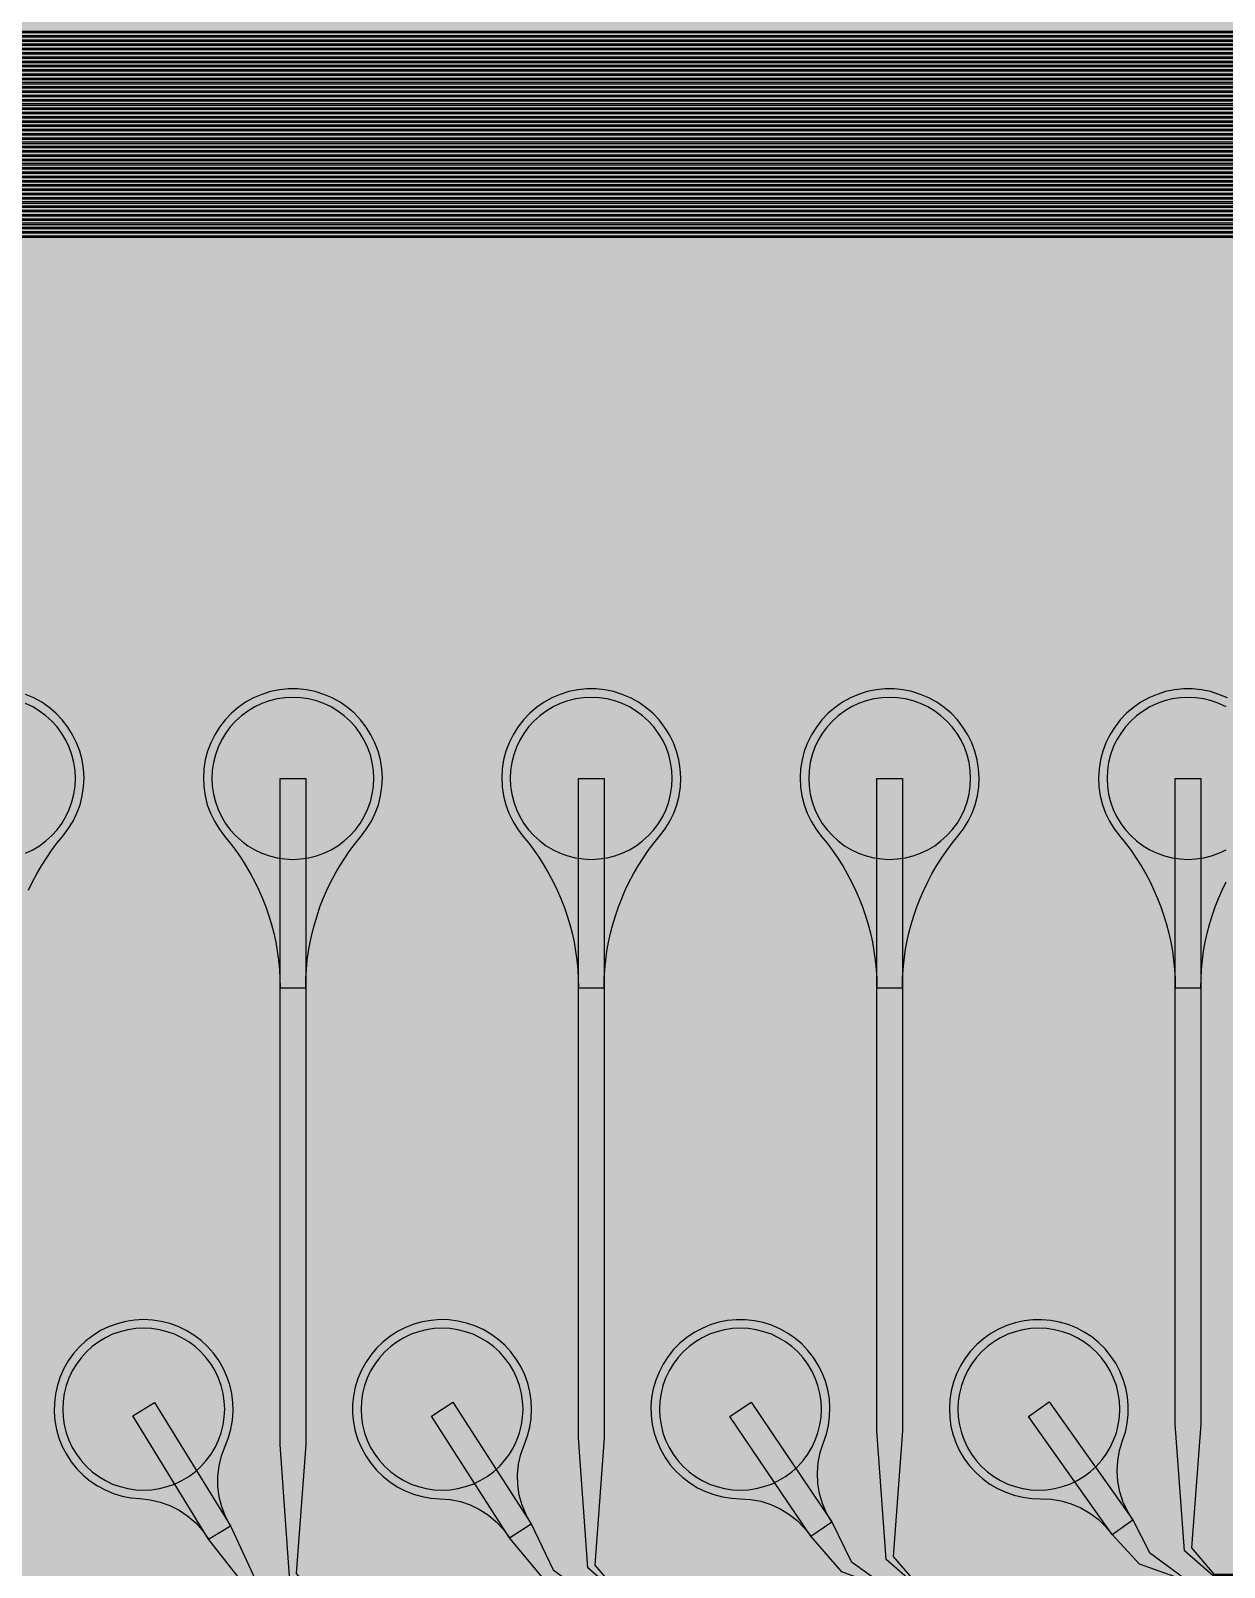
# Model space of a CAD drawing. Header units: metres. Extents: x -7220 to 10980, y -29667 to 1833.
# Drawn here: x 4485 to 5885, y -20968 to -19165 of the extents above; entities that cross this region are included whole.
import ezdxf

# ---------------------------------------------------------------- set-up
doc = ezdxf.new("R2010")
doc.units = ezdxf.units.M
for name, color, linetype in [('Metal1', 4, 'CONTINUOUS'), ('Polyimide', 7, 'CONTINUOUS'), ('Polyimide_Negative', 5, 'CONTINUOUS')]:
    doc.layers.add(name, color=color, linetype=linetype)

msp = doc.modelspace()

# ---------------------------------------------------------------- hatches: boundary and pattern name
at = {"layer": 'Polyimide'}
msp.add_hatch(color=7, dxfattribs=at).paths.add_polyline_path([(4099.4, -13861.6), (4142.6, -14152.8), (4214.2, -14438.4), (4313.4, -14715.5), (4439.2, -14981.7), (4590.6, -15234.2), (4766, -15470.7), (4963.7, -15688.8), (5181.8, -15886.5), (5418.3, -16061.9), (5670.8, -16213.3), (5936.9, -16339.1), (6214.1, -16438.3), (6499.7, -16509.9), (6790.9, -16553.1), (7085, -16567.5), (9980.4, -16567.5), (10058.8, -16571.4), (10136.4, -16582.9), (10212.6, -16601.9), (10286.5, -16628.4), (10357.5, -16662), (10424.8, -16702.3), (10487.9, -16749.1), (10546.1, -16801.8), (10598.8, -16860), (10645.6, -16923), (10685.9, -16990.4), (10719.5, -17061.4), (10745.9, -17135.3), (10765, -17211.4), (10776.5, -17289.1), (10780.4, -17367.5), (10780.4, -21957.3), (10741.6, -22012.9), (10706, -22070.6), (10673.6, -22130.1), (10644.5, -22191.4), (10618.9, -22254.2), (10596.8, -22318.2), (10578.3, -22383.5), (10563.4, -22449.6), (10552.2, -22516.5), (10544.7, -22583.8), (10541, -22651.5), (10541, -22719.3), (10544.7, -22787), (10552.2, -22854.4), (10563.4, -22921.2), (10578.3, -22987.4), (10596.8, -23052.6), (10618.9, -23116.7), (10644.5, -23179.5), (10673.6, -23240.7), (10706, -23300.3), (10741.6, -23357.9), (10780.4, -23413.5), (10780.4, -28667.5), (10776.5, -28745.9), (10765, -28823.6), (10745.9, -28899.7), (10719.5, -28973.6), (10685.9, -29044.6), (10645.6, -29112), (10598.8, -29175), (10546.1, -29233.2), (10487.9, -29285.9), (10424.8, -29332.7), (10357.5, -29373), (10286.5, -29406.6), (10212.6, -29433.1), (10136.4, -29452.1), (10058.8, -29463.6), (9980.4, -29467.5), (-6219.6, -29467.5), (-6298, -29463.6), (-6375.7, -29452.1), (-6451.9, -29433.1), (-6525.8, -29406.6), (-6596.7, -29373), (-6664.1, -29332.7), (-6727.1, -29285.9), (-6785.3, -29233.2), (-6838, -29175), (-6884.8, -29112), (-6925.2, -29044.6), (-6958.7, -28973.6), (-6985.2, -28899.7), (-7004.3, -28823.6), (-7015.8, -28745.9), (-7019.6, -28667.5), (-7019.6, -23426.3), (-6979.4, -23370.1), (-6942.3, -23311.6), (-6908.7, -23251.2), (-6878.5, -23189), (-6851.8, -23125.1), (-6828.8, -23059.9), (-6809.5, -22993.4), (-6794, -22926), (-6782.4, -22857.8), (-6774.6, -22789.1), (-6770.7, -22720), (-6770.7, -22650.8), (-6774.6, -22581.8), (-6782.4, -22513), (-6794, -22444.8), (-6809.5, -22377.4), (-6828.8, -22311), (-6851.8, -22245.7), (-6878.5, -22181.9), (-6908.7, -22119.7), (-6942.3, -22059.2), (-6979.4, -22000.8), (-7019.6, -21944.5), (-7019.6, -17367.5), (-7015.8, -17289.1), (-7004.3, -17211.4), (-6985.2, -17135.3), (-6958.7, -17061.4), (-6925.2, -16990.4), (-6884.8, -16923), (-6838, -16860), (-6785.3, -16801.8), (-6727.1, -16749.1), (-6664.1, -16702.3), (-6596.7, -16662), (-6525.8, -16628.4), (-6451.9, -16601.9), (-6375.7, -16582.9), (-6298, -16571.4), (-6219.6, -16567.5), (-3314, -16567.5), (-3019.9, -16553.1), (-2728.7, -16509.9), (-2443.1, -16438.3), (-2165.9, -16339.1), (-1899.8, -16213.3), (-1647.3, -16061.9), (-1410.8, -15886.5), (-1192.7, -15688.8), (-995, -15470.7), (-819.6, -15234.2), (-668.2, -14981.7), (-542.4, -14715.5), (-443.2, -14438.4), (-371.6, -14152.8), (-328.4, -13861.6), (-314, -13567.5), (-314, -13373.5), (-317.5, -13328.1), (-327.7, -13283.8), (-344.6, -13241.5), (-367.6, -13202.3), (-396.4, -13167), (-430.1, -13136.5), (-468, -13111.4), (-509.3, -13092.3), (-509.3, -13092.3), (-578.2, -13061.3), (-642.2, -13021.2), (-700.3, -12973), (-751.3, -12917.3), (-794.4, -12855.3), (-828.7, -12788.1), (-853.7, -12716.8), (-868.9, -12642.8), (-874, -12567.5), (-868.9, -12492.2), (-853.7, -12418.2), (-828.7, -12346.9), (-794.4, -12279.7), (-751.3, -12217.7), (-700.3, -12162), (-642.2, -12113.8), (-578.2, -12073.7), (-509.3, -12042.7), (-509.3, -12042.7), (-468, -12023.6), (-430.1, -11998.5), (-396.4, -11968), (-367.6, -11932.7), (-344.6, -11893.5), (-327.7, -11851.2), (-317.5, -11806.9), (-314, -11761.5), (-314, -11074.3), (-317.5, -11028.9), (-327.7, -10984.6), (-344.6, -10942.4), (-367.6, -10903.1), (-396.4, -10867.8), (-430.1, -10837.3), (-468, -10812.2), (-509.3, -10793.2), (-509.3, -10793.2), (-578.2, -10762.1), (-642.2, -10722.1), (-700.3, -10673.8), (-751.3, -10618.1), (-794.4, -10556.1), (-828.7, -10488.9), (-853.7, -10417.6), (-868.9, -10343.7), (-874, -10268.3), (-868.9, -10193), (-853.7, -10119), (-828.7, -10047.8), (-794.4, -9980.5), (-751.3, -9918.5), (-700.3, -9862.9), (-642.2, -9814.6), (-578.2, -9774.6), (-509.3, -9743.5), (-509.3, -9743.5), (-468, -9724.5), (-430.1, -9699.4), (-396.4, -9668.8), (-367.6, -9633.5), (-344.6, -9594.3), (-327.7, -9552), (-317.5, -9507.7), (-314, -9462.4), (-314, -8775.1), (-317.5, -8729.8), (-327.7, -8685.5), (-344.6, -8643.2), (-367.6, -8604), (-396.4, -8568.7), (-430.1, -8538.1), (-468, -8513), (-509.3, -8494), (-509.3, -8494), (-578.2, -8462.9), (-642.2, -8422.9), (-700.3, -8374.6), (-751.3, -8319), (-794.4, -8257), (-828.7, -8189.7), (-853.7, -8118.5), (-868.9, -8044.5), (-874, -7969.2), (-868.9, -7893.8), (-853.7, -7819.9), (-828.7, -7748.6), (-794.4, -7681.4), (-751.3, -7619.4), (-700.3, -7563.7), (-642.2, -7515.4), (-578.2, -7475.4), (-509.3, -7444.3), (-509.3, -7444.3), (-468, -7425.3), (-430.1, -7400.2), (-396.4, -7369.7), (-367.6, -7334.4), (-344.6, -7295.1), (-327.7, -7252.9), (-317.5, -7208.6), (-314, -7163.2), (-314, -6476), (-317.5, -6430.6), (-327.7, -6386.3), (-344.6, -6344), (-367.6, -6304.8), (-396.4, -6269.5), (-430.1, -6239), (-468, -6213.9), (-509.3, -6194.8), (-509.3, -6194.8), (-578.2, -6163.8), (-642.2, -6123.7), (-700.3, -6075.5), (-751.3, -6019.8), (-794.4, -5957.8), (-828.7, -5890.6), (-853.7, -5819.3), (-868.9, -5745.3), (-874, -5670), (-868.9, -5594.7), (-853.7, -5520.7), (-828.7, -5449.4), (-794.4, -5382.2), (-751.3, -5320.2), (-700.3, -5264.5), (-642.2, -5216.3), (-578.2, -5176.2), (-509.3, -5145.2), (-509.3, -5145.2), (-468, -5126.1), (-430.1, -5101), (-396.4, -5070.5), (-367.6, -5035.2), (-344.6, -4996), (-327.7, -4953.7), (-317.5, -4909.4), (-314, -4864), (-314, 380), (-314, 1532.5), (-269, 1532.5), (-268.8, 1525.6), (-268.1, 1518.8), (-267, 1512), (-265.4, 1505.3), (-263.4, 1498.7), (-261, 1492.3), (-258.2, 1486.1), (-254.9, 1480), (-251.3, 1474.2), (-247.3, 1468.6), (-242.9, 1463.3), (-238.2, 1458.3), (-233.2, 1453.6), (-227.9, 1449.2), (-222.3, 1445.2), (-216.5, 1441.6), (-210.4, 1438.3), (-204.2, 1435.5), (-197.8, 1433.1), (-191.2, 1431.1), (-184.5, 1429.5), (-177.7, 1428.4), (-170.9, 1427.7), (-164, 1427.5), (-157.1, 1427.7), (-150.3, 1428.4), (-143.5, 1429.5), (-136.8, 1431.1), (-130.2, 1433.1), (-123.8, 1435.5), (-117.6, 1438.3), (-111.5, 1441.6), (-105.7, 1445.2), (-100.1, 1449.2), (-94.8, 1453.6), (-89.8, 1458.3), (-85.1, 1463.3), (-80.7, 1468.6), (-76.7, 1474.2), (-73.1, 1480), (-69.8, 1486.1), (-67, 1492.3), (-64.6, 1498.7), (-62.6, 1505.3), (-61, 1512), (-59.9, 1518.8), (-59.2, 1525.6), (-59, 1532.5), (1786, 1532.5), (3835, 1532.5), (3835.2, 1539), (3835.9, 1545.6), (3836.9, 1552), (3838.4, 1558.4), (3840.3, 1564.6), (3842.6, 1570.8), (3845.3, 1576.7), (3848.4, 1582.5), (3851.9, 1588.1), (3855.7, 1593.4), (3859.8, 1598.4), (3864.3, 1603.2), (3869.1, 1607.7), (3874.1, 1611.8), (3879.4, 1615.6), (3885, 1619.1), (3890.8, 1622.2), (3896.7, 1624.9), (3902.9, 1627.2), (3909.1, 1629.1), (3915.5, 1630.6), (3921.9, 1631.6), (3928.5, 1632.3), (3935, 1632.5), (3941.5, 1632.3), (3948.1, 1631.6), (3954.5, 1630.6), (3960.9, 1629.1), (3967.1, 1627.2), (3973.3, 1624.9), (3979.2, 1622.2), (3985, 1619.1), (3990.6, 1615.6), (3995.9, 1611.8), (4000.9, 1607.7), (4005.7, 1603.2), (4010.2, 1598.4), (4014.3, 1593.4), (4018.1, 1588.1), (4021.6, 1582.5), (4024.7, 1576.7), (4027.4, 1570.8), (4029.7, 1564.6), (4031.6, 1558.4), (4033.1, 1552), (4034.1, 1545.6), (4034.8, 1539), (4035, 1532.5), (4085, 1532.5), (4085, 380), (4085, 330), (4085, -4864), (4088.5, -4909.4), (4098.7, -4953.7), (4115.6, -4996), (4138.6, -5035.2), (4167.4, -5070.5), (4201.1, -5101), (4239, -5126.1), (4280.3, -5145.2), (4280.3, -5145.2), (4349.2, -5176.2), (4413.2, -5216.3), (4471.3, -5264.5), (4522.3, -5320.2), (4565.4, -5382.2), (4599.7, -5449.4), (4624.7, -5520.7), (4639.9, -5594.7), (4645, -5670), (4639.9, -5745.3), (4624.7, -5819.3), (4599.7, -5890.6), (4565.4, -5957.8), (4522.3, -6019.8), (4471.3, -6075.5), (4413.2, -6123.7), (4349.2, -6163.8), (4280.3, -6194.8), (4239, -6213.9), (4201.1, -6239), (4167.4, -6269.5), (4138.6, -6304.8), (4115.6, -6344), (4098.7, -6386.3), (4088.5, -6430.6), (4085, -6476), (4085, -13567.5), (4099.4, -13861.6)])

# ---------------------------------------------------------------- linework, layer by layer
at = {"layer": 'Metal1'}
for points in [[(9493.9, -17916.6), (9493.9, -19377.4), (9463.3, -19408), (2872.5, -19408), (2841.9, -19377.4), (2841.9, -18191.7)], [(2843.9, -18191.7), (2843.9, -19376.6), (2873.3, -19406), (9462.5, -19406), (9491.9, -19376.6), (9491.9, -17917.4)], [(9488.9, -17921.6), (9488.9, -19372.4), (9458.3, -19403), (2877.5, -19403), (2846.9, -19372.4), (2846.9, -18191.7)], [(2848.9, -18191.7), (2848.9, -19371.6), (2878.3, -19401), (9457.5, -19401), (9486.9, -19371.6), (9486.9, -17922.4)], [(9483.9, -17926.6), (9483.9, -19367.4), (9453.3, -19398), (2882.5, -19398), (2851.9, -19367.4), (2851.9, -18191.7)], [(2853.9, -18191.7), (2853.9, -19366.6), (2883.3, -19396), (9452.5, -19396), (9481.9, -19366.6), (9481.9, -17927.4)], [(9478.9, -17931.6), (9478.9, -19362.4), (9448.3, -19393), (2887.5, -19393), (2856.9, -19362.4), (2856.9, -18191.7)], [(2858.9, -18191.7), (2858.9, -19361.6), (2888.3, -19391), (9447.5, -19391), (9476.9, -19361.6), (9476.9, -17932.4)], [(9473.9, -17936.6), (9473.9, -19357.4), (9443.3, -19388), (2892.5, -19388), (2861.9, -19357.4), (2861.9, -18191.7)], [(2863.9, -18191.7), (2863.9, -19356.6), (2893.3, -19386), (9442.5, -19386), (9471.9, -19356.6), (9471.9, -17937.4)], [(9468.9, -17941.6), (9468.9, -19352.4), (9438.3, -19383), (2897.5, -19383), (2866.9, -19352.4), (2866.9, -18191.7)], [(2868.9, -18191.7), (2868.9, -19351.6), (2898.3, -19381), (9437.5, -19381), (9466.9, -19351.6), (9466.9, -17942.4)], [(9463.9, -17946.6), (9463.9, -19347.4), (9433.3, -19378), (2902.5, -19378), (2871.9, -19347.4), (2871.9, -18191.7)], [(2873.9, -18191.7), (2873.9, -19346.6), (2903.3, -19376), (9432.5, -19376), (9461.9, -19346.6), (9461.9, -17947.4)], [(9458.9, -17951.6), (9458.9, -19342.4), (9428.3, -19373), (2907.5, -19373), (2876.9, -19342.4), (2876.9, -18191.7)], [(2878.9, -18191.7), (2878.9, -19341.6), (2908.3, -19371), (9427.5, -19371), (9456.9, -19341.6), (9456.9, -17952.4)], [(9453.9, -17956.6), (9453.9, -19337.4), (9423.3, -19368), (2912.5, -19368), (2881.9, -19337.4), (2881.9, -18191.7)], [(2883.9, -18191.7), (2883.9, -19336.6), (2913.3, -19366), (9422.5, -19366), (9451.9, -19336.6), (9451.9, -17957.4)], [(9448.9, -17961.6), (9448.9, -19332.4), (9418.3, -19363), (2917.5, -19363), (2886.9, -19332.4), (2886.9, -18191.7)], [(2888.9, -18191.7), (2888.9, -19331.6), (2918.3, -19361), (9417.5, -19361), (9446.9, -19331.6), (9446.9, -17962.4)], [(9443.9, -17966.6), (9443.9, -19327.4), (9413.3, -19358), (2922.5, -19358), (2891.9, -19327.4), (2891.9, -18191.7)], [(2893.9, -18191.7), (2893.9, -19326.6), (2923.3, -19356), (9412.5, -19356), (9441.9, -19326.6), (9441.9, -17967.4)], [(9438.9, -17971.6), (9438.9, -19322.4), (9408.3, -19353), (2927.5, -19353), (2896.9, -19322.4), (2896.9, -18191.7)], [(2898.9, -18191.7), (2898.9, -19321.6), (2928.3, -19351), (9407.5, -19351), (9436.9, -19321.6), (9436.9, -17972.4)], [(9433.9, -17976.6), (9433.9, -19317.4), (9403.3, -19348), (2932.5, -19348), (2901.9, -19317.4), (2901.9, -18191.7)], [(2903.9, -18191.7), (2903.9, -19316.6), (2933.3, -19346), (9402.5, -19346), (9431.9, -19316.6), (9431.9, -17977.4)], [(9428.9, -17981.6), (9428.9, -19312.4), (9398.3, -19343), (2937.5, -19343), (2906.9, -19312.4), (2906.9, -18191.7)], [(2908.9, -18191.7), (2908.9, -19311.6), (2938.3, -19341), (9397.5, -19341), (9426.9, -19311.6), (9426.9, -17982.4)], [(9423.9, -17986.6), (9423.9, -19307.4), (9393.3, -19338), (2942.5, -19338), (2911.9, -19307.4), (2911.9, -18191.7)], [(2913.9, -18191.7), (2913.9, -19306.6), (2943.3, -19336), (9392.5, -19336), (9421.9, -19306.6), (9421.9, -17987.4)], [(9418.9, -17991.6), (9418.9, -19302.4), (9388.3, -19333), (2947.5, -19333), (2916.9, -19302.4), (2916.9, -18191.7)], [(2918.9, -18191.7), (2918.9, -19301.6), (2948.3, -19331), (9387.5, -19331), (9416.9, -19301.6), (9416.9, -17992.4)], [(9413.9, -17996.6), (9413.9, -19297.4), (9383.3, -19328), (2952.5, -19328), (2921.9, -19297.4), (2921.9, -18191.7)], [(2923.9, -18191.7), (2923.9, -19296.6), (2953.3, -19326), (9382.5, -19326), (9411.9, -19296.6), (9411.9, -17997.4)], [(9408.9, -18001.6), (9408.9, -19292.4), (9378.3, -19323), (2957.5, -19323), (2926.9, -19292.4), (2926.9, -18191.7)], [(2928.9, -18191.7), (2928.9, -19291.6), (2958.3, -19321), (9377.5, -19321), (9406.9, -19291.6), (9406.9, -18002.4)], [(9403.9, -18006.6), (9403.9, -19287.4), (9373.3, -19318), (2962.5, -19318), (2931.9, -19287.4), (2931.9, -18191.7)], [(2933.9, -18191.7), (2933.9, -19286.6), (2963.3, -19316), (9372.5, -19316), (9401.9, -19286.6), (9401.9, -18007.4)], [(9398.9, -18011.6), (9398.9, -19282.4), (9368.3, -19313), (2967.5, -19313), (2936.9, -19282.4), (2936.9, -18191.7)], [(2938.9, -18191.7), (2938.9, -19281.6), (2968.3, -19311), (9367.5, -19311), (9396.9, -19281.6), (9396.9, -18012.4)], [(9393.9, -18016.6), (9393.9, -19277.4), (9363.3, -19308), (2972.5, -19308), (2941.9, -19277.4), (2941.9, -18191.7)], [(2943.9, -18191.7), (2943.9, -19276.6), (2973.3, -19306), (9362.5, -19306), (9391.9, -19276.6), (9391.9, -18017.4)], [(9388.9, -18021.6), (9388.9, -19272.4), (9358.3, -19303), (2977.5, -19303), (2946.9, -19272.4), (2946.9, -18191.7)], [(2948.9, -18191.7), (2948.9, -19271.6), (2978.3, -19301), (9357.5, -19301), (9386.9, -19271.6), (9386.9, -18022.4)], [(9383.9, -18026.6), (9383.9, -19267.4), (9353.3, -19298), (2982.5, -19298), (2951.9, -19267.4), (2951.9, -18191.7)], [(2953.9, -18191.7), (2953.9, -19266.6), (2983.3, -19296), (9352.5, -19296), (9381.9, -19266.6), (9381.9, -18027.4)], [(9378.9, -18031.6), (9378.9, -19262.4), (9348.3, -19293), (2987.5, -19293), (2956.9, -19262.4), (2956.9, -18191.7)], [(2958.9, -18191.7), (2958.9, -19261.6), (2988.3, -19291), (9347.5, -19291), (9376.9, -19261.6), (9376.9, -18032.4)], [(9373.9, -18036.6), (9373.9, -19257.4), (9343.3, -19288), (2992.5, -19288), (2961.9, -19257.4), (2961.9, -18191.7)], [(2963.9, -18191.7), (2963.9, -19256.6), (2993.3, -19286), (9342.5, -19286), (9371.9, -19256.6), (9371.9, -18037.4)], [(9368.9, -18041.6), (9368.9, -19252.4), (9338.3, -19283), (2997.5, -19283), (2966.9, -19252.4), (2966.9, -18191.7)], [(2968.9, -18191.7), (2968.9, -19251.6), (2998.3, -19281), (9337.5, -19281), (9366.9, -19251.6), (9366.9, -18042.4)], [(9363.9, -18046.6), (9363.9, -19247.4), (9333.3, -19278), (3002.5, -19278), (2971.9, -19247.4), (2971.9, -18191.7)], [(2973.9, -18191.7), (2973.9, -19246.6), (3003.3, -19276), (9332.5, -19276), (9361.9, -19246.6), (9361.9, -18047.4)], [(9358.9, -18051.6), (9358.9, -19242.4), (9328.3, -19273), (3007.5, -19273), (2976.9, -19242.4), (2976.9, -18191.7)], [(2978.9, -18191.7), (2978.9, -19241.6), (3008.3, -19271), (9327.5, -19271), (9356.9, -19241.6), (9356.9, -18052.4)], [(9353.9, -18056.6), (9353.9, -19237.4), (9323.3, -19268), (3012.5, -19268), (2981.9, -19237.4), (2981.9, -18191.7)], [(2983.9, -18191.7), (2983.9, -19236.6), (3013.3, -19266), (9322.5, -19266), (9351.9, -19236.6), (9351.9, -18057.4)], [(9348.9, -18061.6), (9348.9, -19232.4), (9318.3, -19263), (3017.5, -19263), (2986.9, -19232.4), (2986.9, -18191.7)], [(2988.9, -18191.7), (2988.9, -19231.6), (3018.3, -19261), (9317.5, -19261), (9346.9, -19231.6), (9346.9, -18062.4)], [(9343.9, -18066.6), (9343.9, -19227.4), (9313.3, -19258), (3022.5, -19258), (2991.9, -19227.4), (2991.9, -18191.7)], [(2993.9, -18191.7), (2993.9, -19226.6), (3023.3, -19256), (9312.5, -19256), (9341.9, -19226.6), (9341.9, -18067.4)], [(9338.9, -18071.6), (9338.9, -19222.4), (9308.3, -19253), (3027.5, -19253), (2996.9, -19222.4), (2996.9, -18191.7)], [(2998.9, -18191.7), (2998.9, -19221.6), (3028.3, -19251), (9307.5, -19251), (9336.9, -19221.6), (9336.9, -18072.4)], [(2613.9, -18191.7), (2613.9, -22286.6), (2643.3, -22316), (9372.5, -22316), (9401.9, -22286.6), (9401.9, -21007.4), (9372.5, -20978), (5872.5, -20978), (5838.7, -20948.7), (5827.9, -20800), (5827.9, -20042.5), (5857.9, -20042.5), (5857.9, -20800), (5847, -20945.3), (5873.3, -20976), (9373.3, -20976), (9403.9, -21006.6), (9403.9, -22287.4), (9373.3, -22318), (2642.5, -22318), (2611.9, -22287.4), (2611.9, -18191.7)], [(2618.9, -18191.7), (2618.9, -22281.6), (2648.3, -22311), (9367.5, -22311), (9396.9, -22281.6), (9396.9, -21012.4), (9367.5, -20983), (5838.8, -20983), (5785.9, -20964.2), (5753.7, -20929.7), (5655.6, -20791.2), (5680.1, -20773.8), (5778.2, -20912.4), (5797.6, -20950.8), (5839.3, -20981), (9368.3, -20981), (9398.9, -21011.6), (9398.9, -22282.4), (9368.3, -22313), (2647.5, -22313), (2616.9, -22282.4), (2616.9, -18191.7)], [(2623.9, -18191.7), (2623.9, -22276.6), (2653.3, -22306), (9362.5, -22306), (9391.9, -22276.6), (9391.9, -21017.4), (9362.5, -20988), (5522.5, -20988), (5488.8, -20958.7), (5477.9, -20808), (5477.9, -20042.5), (5507.9, -20042.5), (5507.9, -20808), (5497, -20955.3), (5523.3, -20986), (9363.3, -20986), (9393.9, -21016.6), (9393.9, -22277.4), (9363.3, -22308), (2652.5, -22308), (2621.9, -22277.4), (2621.9, -18191.7)], [(2628.9, -18191.7), (2628.9, -22271.6), (2658.3, -22301), (9357.5, -22301), (9386.9, -22271.6), (9386.9, -21022.4), (9357.5, -20993), (5488.8, -20993), (5436.8, -20973.3), (5400.3, -20931.6), (5305.4, -20790.9), (5330.3, -20774.1), (5425.2, -20914.8), (5447.8, -20961), (5489.3, -20991), (9358.3, -20991), (9388.9, -21021.6), (9388.9, -22272.4), (9358.3, -22303), (2657.5, -22303), (2626.9, -22272.4), (2626.9, -18191.7)], [(2633.9, -18191.7), (2633.9, -22266.6), (2663.3, -22296), (9352.5, -22296), (9381.9, -22266.6), (9381.9, -21027.4), (9352.5, -20998), (5172.5, -20998), (5138.8, -20968.7), (5127.9, -20816), (5127.9, -20042.5), (5157.9, -20042.5), (5157.9, -20816), (5146.9, -20965.3), (5173.3, -20996), (9353.3, -20996), (9383.9, -21026.6), (9383.9, -22267.4), (9353.3, -22298), (2662.5, -22298), (2631.9, -22267.4), (2631.9, -18191.7)], [(2638.9, -18191.7), (2638.9, -22261.6), (2668.3, -22291), (9347.5, -22291), (9376.9, -22261.6), (9376.9, -21032.4), (9347.5, -21003), (5138.8, -21003), (5087.6, -20982.4), (5047.1, -20933.3), (4955.3, -20790.6), (4980.5, -20774.4), (5072.3, -20917.1), (5098.1, -20971.1), (5139.3, -21001), (9348.3, -21001), (9378.9, -21031.6), (9378.9, -22262.4), (9348.3, -22293), (2667.5, -22293), (2636.9, -22262.4), (2636.9, -18191.7)], [(2643.9, -18191.7), (2643.9, -22256.6), (2673.3, -22286), (9342.5, -22286), (9371.9, -22256.6), (9371.9, -21037.4), (9342.5, -21008), (4822.5, -21008), (4788.8, -20978.7), (4777.9, -20824), (4777.9, -20042.5), (4807.9, -20042.5), (4807.9, -20824), (4796.9, -20975.3), (4823.3, -21006), (9343.3, -21006), (9373.9, -21036.6), (9373.9, -22257.4), (9343.3, -22288), (2672.5, -22288), (2641.9, -22257.4), (2641.9, -18191.7)], [(2648.9, -18191.7), (2648.9, -22251.6), (2678.3, -22281), (9337.5, -22281), (9366.9, -22251.6), (9366.9, -21042.4), (9337.5, -21013), (4788.8, -21013), (4738.4, -20991.7), (4694, -20934.9), (4605.1, -20790.4), (4630.7, -20774.6), (4719.6, -20919.2), (4748.4, -20981.2), (4789.3, -21011), (9338.3, -21011), (9368.9, -21041.6), (9368.9, -22252.4), (9338.3, -22283), (2677.5, -22283), (2646.9, -22252.4), (2646.9, -18191.7)], [(9007.9, -19038), (8996.6, -19218.5), (8963.3, -19248), (3032.5, -19248), (3001.9, -19217.4), (3001.9, -18191.7)], [(3003.9, -18191.7), (3003.9, -19216.6), (3033.3, -19246), (8962.5, -19246), (8989.2, -19215.5), (8977.9, -19038)], [(8903.1, -19063.3), (8951.8, -19214.6), (8929.6, -19243), (3037.5, -19243), (3006.9, -19212.4), (3006.9, -18191.7)], [(3008.9, -18191.7), (3008.9, -19211.6), (3038.3, -19241), (8928.6, -19241), (8943.9, -19213.8), (8875.2, -19074.5)], [(8657.9, -19030), (8646.6, -19208.5), (8613.3, -19238), (3042.5, -19238), (3011.9, -19207.4), (3011.9, -18191.7)], [(3013.9, -18191.7), (3013.9, -19206.6), (3043.3, -19236), (8612.5, -19236), (8639.2, -19205.5), (8627.9, -19030)], [(8553, -19058), (8601.5, -19204.7), (8579.6, -19233), (3047.5, -19233), (3016.9, -19202.4), (3016.9, -18191.7)], [(3018.9, -18191.7), (3018.9, -19201.6), (3048.3, -19231), (8578.6, -19231), (8593.6, -19203.9), (8525.3, -19069.5)], [(8307.9, -19022), (8296.6, -19198.5), (8263.3, -19228), (3052.5, -19228), (3021.9, -19197.4), (3021.9, -18191.7)], [(3023.9, -18191.7), (3023.9, -19196.6), (3053.3, -19226), (8262.5, -19226), (8289.1, -19195.5), (8277.9, -19022)], [(8202.9, -19052.7), (8251.3, -19194.8), (8229.6, -19223), (3057.5, -19223), (3026.9, -19192.4), (3026.9, -18191.7)], [(3028.9, -18191.7), (3028.9, -19191.6), (3058.3, -19221), (8228.5, -19221), (8243.2, -19194.1), (8175.3, -19064.6)], [(7957.9, -19014), (7946.6, -19188.6), (7913.3, -19218), (3062.5, -19218), (3031.9, -19187.4), (3031.9, -18191.7)], [(3033.9, -18191.7), (3033.9, -19186.6), (3063.3, -19216), (7912.5, -19216), (7939.1, -19185.4), (7927.9, -19014)], [(7852.8, -19047.4), (7901, -19184.9), (7879.6, -19213), (3067.5, -19213), (3036.9, -19182.4), (3036.9, -18191.7)], [(3038.9, -18191.7), (3038.9, -19181.6), (3068.3, -19211), (7878.5, -19211), (7892.9, -19184.2), (7825.3, -19059.6)], [(7607.9, -19006), (7596.7, -19178.6), (7563.3, -19208), (3072.5, -19208), (3041.9, -19177.4), (3041.9, -18191.7)], [(3043.9, -18191.7), (3043.9, -19176.6), (3073.3, -19206), (7562.5, -19206), (7589.1, -19175.4), (7577.9, -19006)], [(7502.6, -19042.1), (7550.8, -19175), (7529.6, -19203), (3077.5, -19203), (3046.9, -19172.4), (3046.9, -18191.7)], [(3048.9, -18191.7), (3048.9, -19171.6), (3078.3, -19201), (7528.5, -19201), (7542.5, -19174.4), (7475.3, -19054.6)], [(7257.9, -18998), (7246.7, -19168.6), (7213.3, -19198), (3082.5, -19198), (3051.9, -19167.4), (3051.9, -18191.7)], [(3053.9, -18191.7), (3053.9, -19166.6), (3083.3, -19196), (7212.5, -19196), (7239.1, -19165.4)], [(3078.9, -19141.6), (3108.3, -19171), (6478.5, -19171), (6490.9, -19145)], [(6196.8, -19138.6), (6163.3, -19168), (3112.5, -19168), (3081.9, -19137.4)], [(3083.9, -19136.6), (3113.3, -19166), (6162.5, -19166), (6189, -19135.4)], [(6896.7, -19158.6), (6863.3, -19188), (3092.5, -19188), (3061.9, -19157.4)], [(3063.9, -19156.6), (3093.3, -19186), (6862.5, -19186), (6889, -19155.4)], [(6850.4, -19155.3), (6829.6, -19183), (3097.5, -19183), (3066.9, -19152.4)], [(3068.9, -19151.6), (3098.3, -19181), (6828.5, -19181), (6841.5, -19154.8)], [(6546.7, -19148.6), (6513.3, -19178), (3102.5, -19178), (3071.9, -19147.4)], [(3073.9, -19146.6), (3103.3, -19176), (6512.5, -19176), (6539, -19145.4)], [(6500.2, -19145.4), (6479.6, -19173), (3107.5, -19173), (3076.9, -19142.4)], [(7200.6, -19165.1), (7179.6, -19193), (3087.5, -19193), (3056.9, -19162.4)], [(3058.9, -19161.6), (3088.3, -19191), (7178.5, -19191), (7192, -19164.6)], [(4482.8, -20173.6), (4487.5, -20163.9), (4492.5, -20154.4), (4497.9, -20145.1), (4503.7, -20136.1), (4509.8, -20127.3), (4516.2, -20118.7), (4523, -20110.4), (4529.4, -20101.9), (4535, -20092.9), (4539.6, -20083.3), (4543.2, -20073.4), (4545.8, -20063.1), (4547.4, -20052.6), (4547.9, -20042), (4547.3, -20031.4), (4545.6, -20020.9), (4542.9, -20010.7), (4539.2, -20000.8), (4534.5, -19991.3), (4528.9, -19982.3), (4522.4, -19973.9), (4515, -19966.2), (4507, -19959.3), (4498.3, -19953.3), (4489, -19948.2), (4479.2, -19944)], [(5889, -19948.2), (5879.2, -19944), (5869.1, -19940.8), (5858.7, -19938.7), (5848.2, -19937.6), (5837.6, -19937.6), (5827, -19938.7), (5816.6, -19940.8), (5806.5, -19944), (5796.8, -19948.2), (5787.5, -19953.3), (5778.8, -19959.3), (5770.7, -19966.2), (5763.4, -19973.9), (5756.9, -19982.3), (5751.2, -19991.3), (5746.5, -20000.8), (5742.8, -20010.7), (5740.1, -20020.9), (5738.5, -20031.4), (5737.9, -20042), (5738.4, -20052.6), (5739.9, -20063.1), (5742.5, -20073.4), (5746.1, -20083.3), (5750.8, -20092.9), (5756.3, -20101.9), (5762.7, -20110.4), (5769.5, -20118.7), (5776, -20127.3), (5782.1, -20136.1), (5787.8, -20145.1), (5793.2, -20154.4), (5798.3, -20163.9), (5802.9, -20173.6), (5807.2, -20183.4), (5811.1, -20193.4), (5814.6, -20203.6), (5817.7, -20213.9), (5820.4, -20224.2), (5822.7, -20234.7), (5824.5, -20245.3), (5826, -20255.9), (5827, -20266.6), (5827.7, -20277.3), (5827.9, -20288.1), (5857.9, -20288.1), (5857.9, -20288.1), (5858.1, -20277.3), (5858.7, -20266.6), (5859.8, -20255.9), (5861.2, -20245.3), (5863.1, -20234.7), (5865.4, -20224.2), (5868.1, -20213.9), (5871.2, -20203.6), (5874.7, -20193.4), (5878.6, -20183.4), (5882.8, -20173.6), (5887.5, -20163.9)]]:
    msp.add_lwpolyline(points, dxfattribs=at)
for points in [[(4807.9, -20288.1), (4808.1, -20277.3), (4808.7, -20266.6), (4809.8, -20255.9), (4811.2, -20245.3), (4813.1, -20234.7), (4815.4, -20224.2), (4818.1, -20213.9), (4821.2, -20203.6), (4824.7, -20193.4), (4828.6, -20183.4), (4832.8, -20173.6), (4837.5, -20163.9), (4842.5, -20154.4), (4847.9, -20145.1), (4853.7, -20136.1), (4859.8, -20127.3), (4866.2, -20118.7), (4873, -20110.4), (4879.4, -20101.9), (4885, -20092.9), (4889.6, -20083.3), (4893.2, -20073.4), (4895.8, -20063.1), (4897.4, -20052.6), (4897.9, -20042), (4897.3, -20031.4), (4895.6, -20020.9), (4892.9, -20010.7), (4889.2, -20000.8), (4884.5, -19991.3), (4878.9, -19982.3), (4872.4, -19973.9), (4865, -19966.2), (4857, -19959.3), (4848.3, -19953.3), (4839, -19948.2), (4829.2, -19944), (4819.1, -19940.8), (4808.7, -19938.7), (4798.2, -19937.6), (4787.6, -19937.6), (4777, -19938.7), (4766.6, -19940.8), (4756.5, -19944), (4746.8, -19948.2), (4737.5, -19953.3), (4728.8, -19959.3), (4720.7, -19966.2), (4713.4, -19973.9), (4706.9, -19982.3), (4701.2, -19991.3), (4696.5, -20000.8), (4692.8, -20010.7), (4690.1, -20020.9), (4688.5, -20031.4), (4687.9, -20042), (4688.4, -20052.6), (4689.9, -20063.1), (4692.5, -20073.4), (4696.1, -20083.3), (4700.8, -20092.9), (4706.3, -20101.9), (4712.7, -20110.4), (4719.5, -20118.7), (4726, -20127.3), (4732.1, -20136.1), (4737.8, -20145.1), (4743.2, -20154.4), (4748.3, -20163.9), (4752.9, -20173.6), (4757.2, -20183.4), (4761.1, -20193.4), (4764.6, -20203.6), (4767.7, -20213.9), (4770.4, -20224.2), (4772.7, -20234.7), (4774.5, -20245.3), (4776, -20255.9), (4777, -20266.6), (4777.7, -20277.3), (4777.9, -20288.1), (4807.9, -20288.1)], [(5157.9, -20288.1), (5158.1, -20277.3), (5158.7, -20266.6), (5159.8, -20255.9), (5161.2, -20245.3), (5163.1, -20234.7), (5165.4, -20224.2), (5168.1, -20213.9), (5171.2, -20203.6), (5174.7, -20193.4), (5178.6, -20183.4), (5182.8, -20173.6), (5187.5, -20163.9), (5192.5, -20154.4), (5197.9, -20145.1), (5203.7, -20136.1), (5209.8, -20127.3), (5216.2, -20118.7), (5223, -20110.4), (5229.4, -20101.9), (5235, -20092.9), (5239.6, -20083.3), (5243.2, -20073.4), (5245.8, -20063.1), (5247.4, -20052.6), (5247.9, -20042), (5247.3, -20031.4), (5245.6, -20020.9), (5242.9, -20010.7), (5239.2, -20000.8), (5234.5, -19991.3), (5228.9, -19982.3), (5222.4, -19973.9), (5215, -19966.2), (5207, -19959.3), (5198.3, -19953.3), (5189, -19948.2), (5179.2, -19944), (5169.1, -19940.8), (5158.7, -19938.7), (5148.2, -19937.6), (5137.6, -19937.6), (5127, -19938.7), (5116.6, -19940.8), (5106.5, -19944), (5096.8, -19948.2), (5087.5, -19953.3), (5078.8, -19959.3), (5070.7, -19966.2), (5063.4, -19973.9), (5056.9, -19982.3), (5051.2, -19991.3), (5046.5, -20000.8), (5042.8, -20010.7), (5040.1, -20020.9), (5038.5, -20031.4), (5037.9, -20042), (5038.4, -20052.6), (5039.9, -20063.1), (5042.5, -20073.4), (5046.1, -20083.3), (5050.8, -20092.9), (5056.3, -20101.9), (5062.7, -20110.4), (5069.5, -20118.7), (5076, -20127.3), (5082.1, -20136.1), (5087.8, -20145.1), (5093.2, -20154.4), (5098.3, -20163.9), (5102.9, -20173.6), (5107.2, -20183.4), (5111.1, -20193.4), (5114.6, -20203.6), (5117.7, -20213.9), (5120.4, -20224.2), (5122.7, -20234.7), (5124.5, -20245.3), (5126, -20255.9), (5127, -20266.6), (5127.7, -20277.3), (5127.9, -20288.1), (5157.9, -20288.1)], [(5507.9, -20288.1), (5508.1, -20277.3), (5508.7, -20266.6), (5509.8, -20255.9), (5511.2, -20245.3), (5513.1, -20234.7), (5515.4, -20224.2), (5518.1, -20213.9), (5521.2, -20203.6), (5524.7, -20193.4), (5528.6, -20183.4), (5532.8, -20173.6), (5537.5, -20163.9), (5542.5, -20154.4), (5547.9, -20145.1), (5553.7, -20136.1), (5559.8, -20127.3), (5566.2, -20118.7), (5573, -20110.4), (5579.4, -20101.9), (5585, -20092.9), (5589.6, -20083.3), (5593.2, -20073.4), (5595.8, -20063.1), (5597.4, -20052.6), (5597.9, -20042), (5597.3, -20031.4), (5595.6, -20020.9), (5592.9, -20010.7), (5589.2, -20000.8), (5584.5, -19991.3), (5578.9, -19982.3), (5572.4, -19973.9), (5565, -19966.2), (5557, -19959.3), (5548.3, -19953.3), (5539, -19948.2), (5529.2, -19944), (5519.1, -19940.8), (5508.7, -19938.7), (5498.2, -19937.6), (5487.6, -19937.6), (5477, -19938.7), (5466.6, -19940.8), (5456.5, -19944), (5446.8, -19948.2), (5437.5, -19953.3), (5428.8, -19959.3), (5420.7, -19966.2), (5413.4, -19973.9), (5406.9, -19982.3), (5401.2, -19991.3), (5396.5, -20000.8), (5392.8, -20010.7), (5390.1, -20020.9), (5388.5, -20031.4), (5387.9, -20042), (5388.4, -20052.6), (5389.9, -20063.1), (5392.5, -20073.4), (5396.1, -20083.3), (5400.8, -20092.9), (5406.3, -20101.9), (5412.7, -20110.4), (5419.5, -20118.7), (5426, -20127.3), (5432.1, -20136.1), (5437.8, -20145.1), (5443.2, -20154.4), (5448.3, -20163.9), (5452.9, -20173.6), (5457.2, -20183.4), (5461.1, -20193.4), (5464.6, -20203.6), (5467.7, -20213.9), (5470.4, -20224.2), (5472.7, -20234.7), (5474.5, -20245.3), (5476, -20255.9), (5477, -20266.6), (5477.7, -20277.3), (5477.9, -20288.1), (5507.9, -20288.1)], [(4719.6, -20919.2), (4713.8, -20908.4), (4709.5, -20897.1), (4706.5, -20885.3), (4705, -20873.2), (4704.9, -20861), (4706.4, -20848.9), (4709.3, -20837.1), (4713.6, -20825.7), (4717.4, -20815.9), (4720.3, -20805.8), (4722.1, -20795.5), (4722.8, -20785), (4722.6, -20774.6), (4721.3, -20764.2), (4718.9, -20754), (4715.6, -20744), (4711.3, -20734.5), (4706, -20725.4), (4699.9, -20716.9), (4692.9, -20709.1), (4685.2, -20702), (4676.9, -20695.6), (4667.9, -20690.2), (4658.5, -20685.7), (4648.6, -20682.1), (4638.5, -20679.5), (4628.1, -20678), (4617.6, -20677.5), (4607.2, -20678), (4596.8, -20679.6), (4586.6, -20682.3), (4576.8, -20685.9), (4567.4, -20690.4), (4558.5, -20695.9), (4550.1, -20702.3), (4542.5, -20709.4), (4535.6, -20717.3), (4529.5, -20725.8), (4524.3, -20734.9), (4520, -20744.5), (4516.7, -20754.5), (4514.4, -20764.7), (4513.1, -20775.1), (4512.9, -20785.6), (4513.7, -20796), (4515.6, -20806.3), (4518.5, -20816.4), (4522.4, -20826.1), (4527.2, -20835.4), (4532.9, -20844.2), (4539.5, -20852.4), (4546.9, -20859.8), (4554.9, -20866.5), (4563.6, -20872.4), (4572.8, -20877.3), (4582.5, -20881.4), (4592.5, -20884.4), (4602.8, -20886.4), (4613.3, -20887.4), (4625.4, -20888.7), (4637.2, -20891.4), (4648.7, -20895.6), (4659.6, -20901.1), (4669.7, -20907.9), (4678.9, -20915.9), (4687, -20924.9), (4694, -20934.9), (4719.6, -20919.2)], [(5072.3, -20917.1), (5066.4, -20906.5), (5061.7, -20895.2), (5058.5, -20883.5), (5056.8, -20871.4), (5056.5, -20859.2), (5057.7, -20847.1), (5060.3, -20835.2), (5064.4, -20823.7), (5068.1, -20813.9), (5070.7, -20803.8), (5072.3, -20793.4), (5072.9, -20782.9), (5072.4, -20772.5), (5070.9, -20762.1), (5068.3, -20751.9), (5064.8, -20742.1), (5060.3, -20732.6), (5054.8, -20723.7), (5048.5, -20715.3), (5041.4, -20707.6), (5033.6, -20700.6), (5025.1, -20694.5), (5016.1, -20689.2), (5006.5, -20684.9), (4996.6, -20681.5), (4986.4, -20679.1), (4976, -20677.8), (4965.5, -20677.5), (4955.1, -20678.3), (4944.7, -20680.1), (4934.6, -20682.9), (4924.9, -20686.7), (4915.5, -20691.5), (4906.7, -20697.1), (4898.5, -20703.7), (4891, -20711), (4884.3, -20719), (4878.3, -20727.6), (4873.3, -20736.8), (4869.2, -20746.5), (4866.1, -20756.5), (4864.1, -20766.8), (4863, -20777.2), (4863, -20787.7), (4864, -20798.1), (4866.1, -20808.4), (4869.2, -20818.4), (4873.3, -20828), (4878.3, -20837.2), (4884.2, -20845.9), (4890.9, -20853.9), (4898.4, -20861.2), (4906.6, -20867.8), (4915.4, -20873.5), (4924.7, -20878.2), (4934.5, -20882.1), (4944.6, -20884.9), (4954.9, -20886.7), (4965.4, -20887.5), (4977.5, -20888.5), (4989.4, -20891), (5001, -20894.9), (5011.9, -20900.2), (5022.2, -20906.8), (5031.5, -20914.6), (5039.9, -20923.5), (5047.1, -20933.3), (5072.3, -20917.1)], [(5425.2, -20914.8), (5419, -20904.3), (5414.1, -20893.2), (5410.7, -20881.5), (5408.6, -20869.5), (5408.1, -20857.3), (5409, -20845.2), (5411.5, -20833.2), (5415.3, -20821.7), (5418.7, -20811.7), (5421.1, -20801.6), (5422.5, -20791.2), (5422.9, -20780.7), (5422.2, -20770.2), (5420.4, -20759.9), (5417.7, -20749.8), (5413.9, -20740), (5409.2, -20730.7), (5403.6, -20721.8), (5397.1, -20713.6), (5389.8, -20706), (5381.8, -20699.2), (5373.2, -20693.3), (5364, -20688.2), (5354.4, -20684.1), (5344.4, -20680.9), (5334.2, -20678.8), (5323.7, -20677.7), (5313.3, -20677.6), (5302.8, -20678.6), (5292.5, -20680.6), (5282.5, -20683.6), (5272.8, -20687.7), (5263.6, -20692.6), (5254.9, -20698.5), (5246.9, -20705.2), (5239.5, -20712.6), (5232.9, -20720.8), (5227.2, -20729.6), (5222.4, -20738.9), (5218.5, -20748.6), (5215.6, -20758.7), (5213.7, -20769), (5212.9, -20779.4), (5213.1, -20789.9), (5214.4, -20800.3), (5216.7, -20810.5), (5220, -20820.5), (5224.3, -20830.1), (5229.5, -20839.2), (5235.6, -20847.7), (5242.5, -20855.6), (5250.1, -20862.7), (5258.5, -20869.1), (5267.4, -20874.6), (5276.8, -20879.1), (5286.6, -20882.7), (5296.8, -20885.4), (5307.2, -20887), (5317.6, -20887.5), (5329.8, -20888.3), (5341.7, -20890.5), (5353.4, -20894.2), (5364.4, -20899.3), (5374.8, -20905.6), (5384.3, -20913.2), (5392.9, -20921.9), (5400.3, -20931.6), (5425.2, -20914.8)], [(5778.2, -20912.4), (5771.7, -20902), (5766.6, -20890.9), (5762.9, -20879.3), (5760.6, -20867.4), (5759.8, -20855.2), (5760.5, -20843.1), (5762.6, -20831.1), (5766.2, -20819.4), (5769.4, -20809.4), (5771.5, -20799.2), (5772.7, -20788.8), (5772.8, -20778.3), (5771.8, -20767.9), (5769.9, -20757.6), (5766.9, -20747.5), (5762.9, -20737.8), (5758, -20728.6), (5752.1, -20719.9), (5745.5, -20711.8), (5738, -20704.4), (5729.9, -20697.8), (5721.2, -20692), (5711.9, -20687.2), (5702.2, -20683.3), (5692.1, -20680.3), (5681.8, -20678.4), (5671.3, -20677.6), (5660.9, -20677.7), (5650.5, -20679), (5640.2, -20681.2), (5630.3, -20684.5), (5620.7, -20688.7), (5611.6, -20693.9), (5603, -20699.9), (5595.1, -20706.8), (5587.9, -20714.4), (5581.5, -20722.7), (5576, -20731.7), (5571.4, -20741.1), (5567.7, -20750.9), (5565.1, -20761), (5563.5, -20771.4), (5562.9, -20781.8), (5563.3, -20792.3), (5564.8, -20802.7), (5567.4, -20812.8), (5570.9, -20822.7), (5575.4, -20832.2), (5580.8, -20841.2), (5587.1, -20849.5), (5594.2, -20857.3), (5602, -20864.2), (5610.4, -20870.4), (5619.5, -20875.7), (5629, -20880), (5638.9, -20883.4), (5649.2, -20885.8), (5659.5, -20887.2), (5670, -20887.5), (5682.2, -20888), (5694.2, -20889.9), (5705.9, -20893.4), (5717.1, -20898.2), (5727.6, -20904.3), (5737.3, -20911.7), (5746, -20920.2), (5753.7, -20929.7), (5778.2, -20912.4)]]:
    msp.add_lwpolyline(points, close=True, dxfattribs=at)
at = {"layer": 'Polyimide_Negative'}
for points in [[(4887.9, -20042.5), (4887.4, -20033.2), (4886, -20024), (4883.8, -20014.9), (4880.6, -20006.1), (4876.7, -19997.7), (4871.9, -19989.7), (4866.3, -19982.2), (4860.1, -19975.3), (4853.1, -19969.1), (4845.7, -19963.5), (4837.7, -19958.7), (4829.2, -19954.7), (4820.5, -19951.6), (4811.4, -19949.3), (4802.2, -19948), (4792.9, -19947.5), (4783.6, -19948), (4774.3, -19949.3), (4765.3, -19951.6), (4756.5, -19954.7), (4748.1, -19958.7), (4740.1, -19963.5), (4732.6, -19969.1), (4725.7, -19975.3), (4719.4, -19982.2), (4713.9, -19989.7), (4709.1, -19997.7), (4705.1, -20006.1), (4702, -20014.9), (4699.7, -20024), (4698.3, -20033.2), (4697.9, -20042.5), (4698.3, -20051.8), (4699.7, -20061), (4702, -20070.1), (4705.1, -20078.9), (4709.1, -20087.3), (4713.9, -20095.3), (4719.4, -20102.8), (4725.7, -20109.7), (4732.6, -20115.9), (4740.1, -20121.5), (4748.1, -20126.3), (4756.5, -20130.3), (4765.3, -20133.4), (4774.3, -20135.7), (4783.6, -20137), (4792.9, -20137.5), (4802.2, -20137), (4811.4, -20135.7), (4820.5, -20133.4), (4829.2, -20130.3), (4837.7, -20126.3), (4845.7, -20121.5), (4853.1, -20115.9), (4860.1, -20109.7), (4866.3, -20102.8), (4871.9, -20095.3), (4876.7, -20087.3), (4880.6, -20078.9), (4883.8, -20070.1), (4886, -20061), (4887.4, -20051.8), (4887.9, -20042.5)], [(5237.9, -20042.5), (5237.4, -20033.2), (5236, -20024), (5233.8, -20014.9), (5230.6, -20006.1), (5226.7, -19997.7), (5221.9, -19989.7), (5216.3, -19982.2), (5210.1, -19975.3), (5203.1, -19969.1), (5195.7, -19963.5), (5187.7, -19958.7), (5179.2, -19954.7), (5170.5, -19951.6), (5161.4, -19949.3), (5152.2, -19948), (5142.9, -19947.5), (5133.6, -19948), (5124.3, -19949.3), (5115.3, -19951.6), (5106.5, -19954.7), (5098.1, -19958.7), (5090.1, -19963.5), (5082.6, -19969.1), (5075.7, -19975.3), (5069.4, -19982.2), (5063.9, -19989.7), (5059.1, -19997.7), (5055.1, -20006.1), (5052, -20014.9), (5049.7, -20024), (5048.3, -20033.2), (5047.9, -20042.5), (5048.3, -20051.8), (5049.7, -20061), (5052, -20070.1), (5055.1, -20078.9), (5059.1, -20087.3), (5063.9, -20095.3), (5069.4, -20102.8), (5075.7, -20109.7), (5082.6, -20115.9), (5090.1, -20121.5), (5098.1, -20126.3), (5106.5, -20130.3), (5115.3, -20133.4), (5124.3, -20135.7), (5133.6, -20137), (5142.9, -20137.5), (5152.2, -20137), (5161.4, -20135.7), (5170.5, -20133.4), (5179.2, -20130.3), (5187.7, -20126.3), (5195.7, -20121.5), (5203.1, -20115.9), (5210.1, -20109.7), (5216.3, -20102.8), (5221.9, -20095.3), (5226.7, -20087.3), (5230.6, -20078.9), (5233.8, -20070.1), (5236, -20061), (5237.4, -20051.8), (5237.9, -20042.5)], [(5587.9, -20042.5), (5587.4, -20033.2), (5586, -20024), (5583.8, -20014.9), (5580.6, -20006.1), (5576.7, -19997.7), (5571.9, -19989.7), (5566.3, -19982.2), (5560.1, -19975.3), (5553.1, -19969.1), (5545.7, -19963.5), (5537.7, -19958.7), (5529.2, -19954.7), (5520.5, -19951.6), (5511.4, -19949.3), (5502.2, -19948), (5492.9, -19947.5), (5483.6, -19948), (5474.3, -19949.3), (5465.3, -19951.6), (5456.5, -19954.7), (5448.1, -19958.7), (5440.1, -19963.5), (5432.6, -19969.1), (5425.7, -19975.3), (5419.4, -19982.2), (5413.9, -19989.7), (5409.1, -19997.7), (5405.1, -20006.1), (5402, -20014.9), (5399.7, -20024), (5398.3, -20033.2), (5397.9, -20042.5), (5398.3, -20051.8), (5399.7, -20061), (5402, -20070.1), (5405.1, -20078.9), (5409.1, -20087.3), (5413.9, -20095.3), (5419.4, -20102.8), (5425.7, -20109.7), (5432.6, -20115.9), (5440.1, -20121.5), (5448.1, -20126.3), (5456.5, -20130.3), (5465.3, -20133.4), (5474.3, -20135.7), (5483.6, -20137), (5492.9, -20137.5), (5502.2, -20137), (5511.4, -20135.7), (5520.5, -20133.4), (5529.2, -20130.3), (5537.7, -20126.3), (5545.7, -20121.5), (5553.1, -20115.9), (5560.1, -20109.7), (5566.3, -20102.8), (5571.9, -20095.3), (5576.7, -20087.3), (5580.6, -20078.9), (5583.8, -20070.1), (5586, -20061), (5587.4, -20051.8), (5587.9, -20042.5)], [(4712.9, -20782.5), (4712.4, -20773.2), (4711, -20764), (4708.8, -20754.9), (4705.6, -20746.1), (4701.7, -20737.7), (4696.9, -20729.7), (4691.3, -20722.2), (4685.1, -20715.3), (4678.1, -20709.1), (4670.7, -20703.5), (4662.7, -20698.7), (4654.2, -20694.7), (4645.5, -20691.6), (4636.4, -20689.3), (4627.2, -20688), (4617.9, -20687.5), (4608.6, -20688), (4599.3, -20689.3), (4590.3, -20691.6), (4581.5, -20694.7), (4573.1, -20698.7), (4565.1, -20703.5), (4557.6, -20709.1), (4550.7, -20715.3), (4544.4, -20722.2), (4538.9, -20729.7), (4534.1, -20737.7), (4530.1, -20746.1), (4527, -20754.9), (4524.7, -20764), (4523.3, -20773.2), (4522.9, -20782.5), (4523.3, -20791.8), (4524.7, -20801), (4527, -20810.1), (4530.1, -20818.9), (4534.1, -20827.3), (4538.9, -20835.3), (4544.4, -20842.8), (4550.7, -20849.7), (4557.6, -20855.9), (4565.1, -20861.5), (4573.1, -20866.3), (4581.5, -20870.3), (4590.3, -20873.4), (4599.3, -20875.7), (4608.6, -20877), (4617.9, -20877.5), (4627.2, -20877), (4636.4, -20875.7), (4645.5, -20873.4), (4654.2, -20870.3), (4662.7, -20866.3), (4670.7, -20861.5), (4678.1, -20855.9), (4685.1, -20849.7), (4691.3, -20842.8), (4696.9, -20835.3), (4701.7, -20827.3), (4705.6, -20818.9), (4708.8, -20810.1), (4711, -20801), (4712.4, -20791.8), (4712.9, -20782.5)], [(5062.9, -20782.5), (5062.4, -20773.2), (5061, -20764), (5058.8, -20754.9), (5055.6, -20746.1), (5051.7, -20737.7), (5046.9, -20729.7), (5041.3, -20722.2), (5035.1, -20715.3), (5028.1, -20709.1), (5020.7, -20703.5), (5012.7, -20698.7), (5004.2, -20694.7), (4995.5, -20691.6), (4986.4, -20689.3), (4977.2, -20688), (4967.9, -20687.5), (4958.6, -20688), (4949.3, -20689.3), (4940.3, -20691.6), (4931.5, -20694.7), (4923.1, -20698.7), (4915.1, -20703.5), (4907.6, -20709.1), (4900.7, -20715.3), (4894.4, -20722.2), (4888.9, -20729.7), (4884.1, -20737.7), (4880.1, -20746.1), (4877, -20754.9), (4874.7, -20764), (4873.3, -20773.2), (4872.9, -20782.5), (4873.3, -20791.8), (4874.7, -20801), (4877, -20810.1), (4880.1, -20818.9), (4884.1, -20827.3), (4888.9, -20835.3), (4894.4, -20842.8), (4900.7, -20849.7), (4907.6, -20855.9), (4915.1, -20861.5), (4923.1, -20866.3), (4931.5, -20870.3), (4940.3, -20873.4), (4949.3, -20875.7), (4958.6, -20877), (4967.9, -20877.5), (4977.2, -20877), (4986.4, -20875.7), (4995.5, -20873.4), (5004.2, -20870.3), (5012.7, -20866.3), (5020.7, -20861.5), (5028.1, -20855.9), (5035.1, -20849.7), (5041.3, -20842.8), (5046.9, -20835.3), (5051.7, -20827.3), (5055.6, -20818.9), (5058.8, -20810.1), (5061, -20801), (5062.4, -20791.8), (5062.9, -20782.5)], [(5412.9, -20782.5), (5412.4, -20773.2), (5411, -20764), (5408.8, -20754.9), (5405.6, -20746.1), (5401.7, -20737.7), (5396.9, -20729.7), (5391.3, -20722.2), (5385.1, -20715.3), (5378.1, -20709.1), (5370.7, -20703.5), (5362.7, -20698.7), (5354.2, -20694.7), (5345.5, -20691.6), (5336.4, -20689.3), (5327.2, -20688), (5317.9, -20687.5), (5308.6, -20688), (5299.3, -20689.3), (5290.3, -20691.6), (5281.5, -20694.7), (5273.1, -20698.7), (5265.1, -20703.5), (5257.6, -20709.1), (5250.7, -20715.3), (5244.4, -20722.2), (5238.9, -20729.7), (5234.1, -20737.7), (5230.1, -20746.1), (5227, -20754.9), (5224.7, -20764), (5223.3, -20773.2), (5222.9, -20782.5), (5223.3, -20791.8), (5224.7, -20801), (5227, -20810.1), (5230.1, -20818.9), (5234.1, -20827.3), (5238.9, -20835.3), (5244.4, -20842.8), (5250.7, -20849.7), (5257.6, -20855.9), (5265.1, -20861.5), (5273.1, -20866.3), (5281.5, -20870.3), (5290.3, -20873.4), (5299.3, -20875.7), (5308.6, -20877), (5317.9, -20877.5), (5327.2, -20877), (5336.4, -20875.7), (5345.5, -20873.4), (5354.2, -20870.3), (5362.7, -20866.3), (5370.7, -20861.5), (5378.1, -20855.9), (5385.1, -20849.7), (5391.3, -20842.8), (5396.9, -20835.3), (5401.7, -20827.3), (5405.6, -20818.9), (5408.8, -20810.1), (5411, -20801), (5412.4, -20791.8), (5412.9, -20782.5)], [(5762.9, -20782.5), (5762.4, -20773.2), (5761, -20764), (5758.8, -20754.9), (5755.6, -20746.1), (5751.7, -20737.7), (5746.9, -20729.7), (5741.3, -20722.2), (5735.1, -20715.3), (5728.1, -20709.1), (5720.7, -20703.5), (5712.7, -20698.7), (5704.2, -20694.7), (5695.5, -20691.6), (5686.4, -20689.3), (5677.2, -20688), (5667.9, -20687.5), (5658.6, -20688), (5649.3, -20689.3), (5640.3, -20691.6), (5631.5, -20694.7), (5623.1, -20698.7), (5615.1, -20703.5), (5607.6, -20709.1), (5600.7, -20715.3), (5594.4, -20722.2), (5588.9, -20729.7), (5584.1, -20737.7), (5580.1, -20746.1), (5577, -20754.9), (5574.7, -20764), (5573.3, -20773.2), (5572.9, -20782.5), (5573.3, -20791.8), (5574.7, -20801), (5577, -20810.1), (5580.1, -20818.9), (5584.1, -20827.3), (5588.9, -20835.3), (5594.4, -20842.8), (5600.7, -20849.7), (5607.6, -20855.9), (5615.1, -20861.5), (5623.1, -20866.3), (5631.5, -20870.3), (5640.3, -20873.4), (5649.3, -20875.7), (5658.6, -20877), (5667.9, -20877.5), (5677.2, -20877), (5686.4, -20875.7), (5695.5, -20873.4), (5704.2, -20870.3), (5712.7, -20866.3), (5720.7, -20861.5), (5728.1, -20855.9), (5735.1, -20849.7), (5741.3, -20842.8), (5746.9, -20835.3), (5751.7, -20827.3), (5755.6, -20818.9), (5758.8, -20810.1), (5761, -20801), (5762.4, -20791.8), (5762.9, -20782.5)]]:
    msp.add_lwpolyline(points, close=True, dxfattribs=at)
for points in [[(5887.7, -19958.7), (5879.2, -19954.7), (5870.5, -19951.6), (5861.4, -19949.3), (5852.2, -19948), (5842.9, -19947.5), (5833.6, -19948), (5824.3, -19949.3), (5815.3, -19951.6), (5806.5, -19954.7), (5798.1, -19958.7), (5790.1, -19963.5), (5782.6, -19969.1), (5775.7, -19975.3), (5769.4, -19982.2), (5763.9, -19989.7), (5759.1, -19997.7), (5755.1, -20006.1), (5752, -20014.9), (5749.7, -20024), (5748.3, -20033.2), (5747.9, -20042.5), (5748.3, -20051.8), (5749.7, -20061), (5752, -20070.1), (5755.1, -20078.9), (5759.1, -20087.3), (5763.9, -20095.3), (5769.4, -20102.8), (5775.7, -20109.7), (5782.6, -20115.9), (5790.1, -20121.5), (5798.1, -20126.3), (5806.5, -20130.3), (5815.3, -20133.4), (5824.3, -20135.7), (5833.6, -20137), (5842.9, -20137.5), (5852.2, -20137), (5861.4, -20135.7), (5870.5, -20133.4), (5879.2, -20130.3), (5887.7, -20126.3)], [(4479.2, -20130.3), (4487.7, -20126.3), (4495.7, -20121.5), (4503.1, -20115.9), (4510.1, -20109.7), (4516.3, -20102.8), (4521.9, -20095.3), (4526.7, -20087.3), (4530.6, -20078.9), (4533.8, -20070.1), (4536, -20061), (4537.4, -20051.8), (4537.9, -20042.5), (4537.9, -20042.5), (4537.4, -20033.2), (4536, -20024), (4533.8, -20014.9), (4530.6, -20006.1), (4526.7, -19997.7), (4521.9, -19989.7), (4516.3, -19982.2), (4510.1, -19975.3), (4503.1, -19969.1), (4495.7, -19963.5), (4487.7, -19958.7), (4479.2, -19954.7)]]:
    msp.add_lwpolyline(points, dxfattribs=at)

doc.saveas('drawing.dxf')
